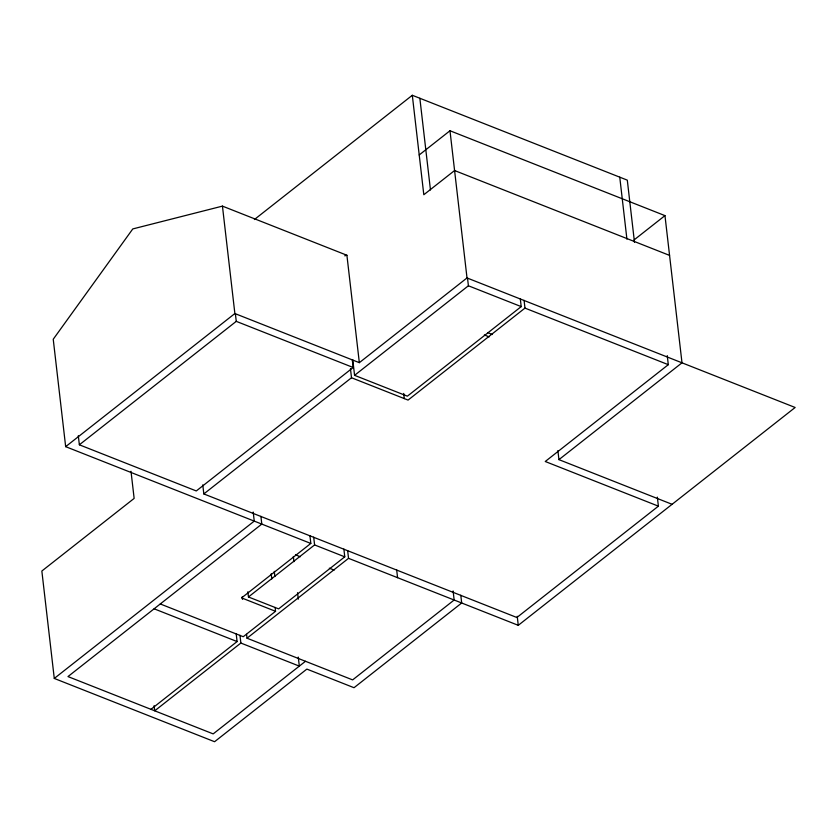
<?xml version="1.0" encoding="UTF-8"?>
<svg xmlns="http://www.w3.org/2000/svg" width="837" height="837" viewBox="0 0 837 837"><rect width="100%" height="100%" fill="white"/><g stroke="black" fill="none" stroke-linecap="round" stroke-linejoin="round"><path stroke-width="1.26" d="M254.385 219.535L412.306 95.282L627.3 180.143L634.498 242.385M419.211 154.96L449.982 130.75L664.965 215.622L681.998 362.819L558.938 459.639L672.09 504.303M65.663 446.665L234.873 313.54L222.443 206.122L132.78 228.93L53.233 339.247L65.663 446.665L310.82 543.443L309.931 535.67M352.283 359.743L353.183 367.506L196.287 490.953L79.358 444.803L236.264 321.356L235.364 313.593M234.873 313.54L359.335 362.672L467.015 277.947L449.982 130.75M657.348 497.126L658.395 506.165L516.879 617.507L203.83 493.935L351.498 377.749L350.452 368.688M520.311 298.851L521.21 306.614L407.378 396.173L354.574 375.332L468.406 285.773L467.506 278.01M460.789 595.233L461.689 602.996L354.02 687.711L306.865 669.098L214.575 741.718L54.279 678.441L254.249 521.106L253.203 512.056M524.077 300.337L524.977 308.1L408.069 400.086L351.498 377.749M634.205 239.821L664.965 215.622M310.82 543.443L241.6 597.9L275.551 611.303L275.101 607.421M343.871 549.072L344.771 556.835L278.627 608.876L248.453 596.969L314.597 544.929L313.697 537.166M150.953 709.326L237.091 641.56L236.191 633.787M275.551 611.303L243.243 636.716L160.265 603.958M239.968 635.283L240.868 643.046L154.719 710.822L154.123 705.643M453.099 590.953L454.146 600.014L352.628 679.895L247.02 638.202L348.537 558.331L347.648 550.558M667.256 355.62L668.303 364.681L545.243 461.501L658.395 506.165M305.484 661.282L213.184 733.892L67.975 676.578L261.793 524.088L260.893 516.324M348.537 558.331L518.27 625.323L795.15 407.483L467.015 277.947M344.729 255.808L346.905 255.254L359.335 362.672M669.569 255.4L454.585 170.539L423.815 194.739L412.306 95.282M468.406 285.773L521.21 306.614M524.977 308.1L668.303 364.681M222.443 206.122L346.905 255.254M487.615 332.603L492.438 334.507M484.351 334.957L489.206 336.872M236.264 321.356L353.183 367.506M314.597 544.929L344.771 556.835M295.471 554.826L300.305 556.731M329.318 568.187L334.151 570.091M154.113 608.802L237.091 641.56M240.868 643.046L299.322 666.126L298.275 657.066M619.757 177.172L626.923 239.173M557.892 450.578L558.938 459.639M517.224 616.262L518.27 625.323M419.85 98.264L430.469 189.968M403.706 393.411L404.302 398.59M396.675 569.913L397.575 577.687M352.775 359.795L354.574 375.332M293.348 556.459L293.954 561.637M297.543 592.69L298.296 599.166M274.285 571.347L274.881 576.526M271.209 573.774L271.805 578.942M247.857 591.79L248.453 596.969M242.228 596.791L242.521 599.376M246.57 634.32L247.02 638.202M202.774 484.874L203.83 493.935M131.001 471.283L134.14 498.413L41.85 571.022L54.279 678.441M78.312 435.742L79.358 444.803"/></g></svg>
